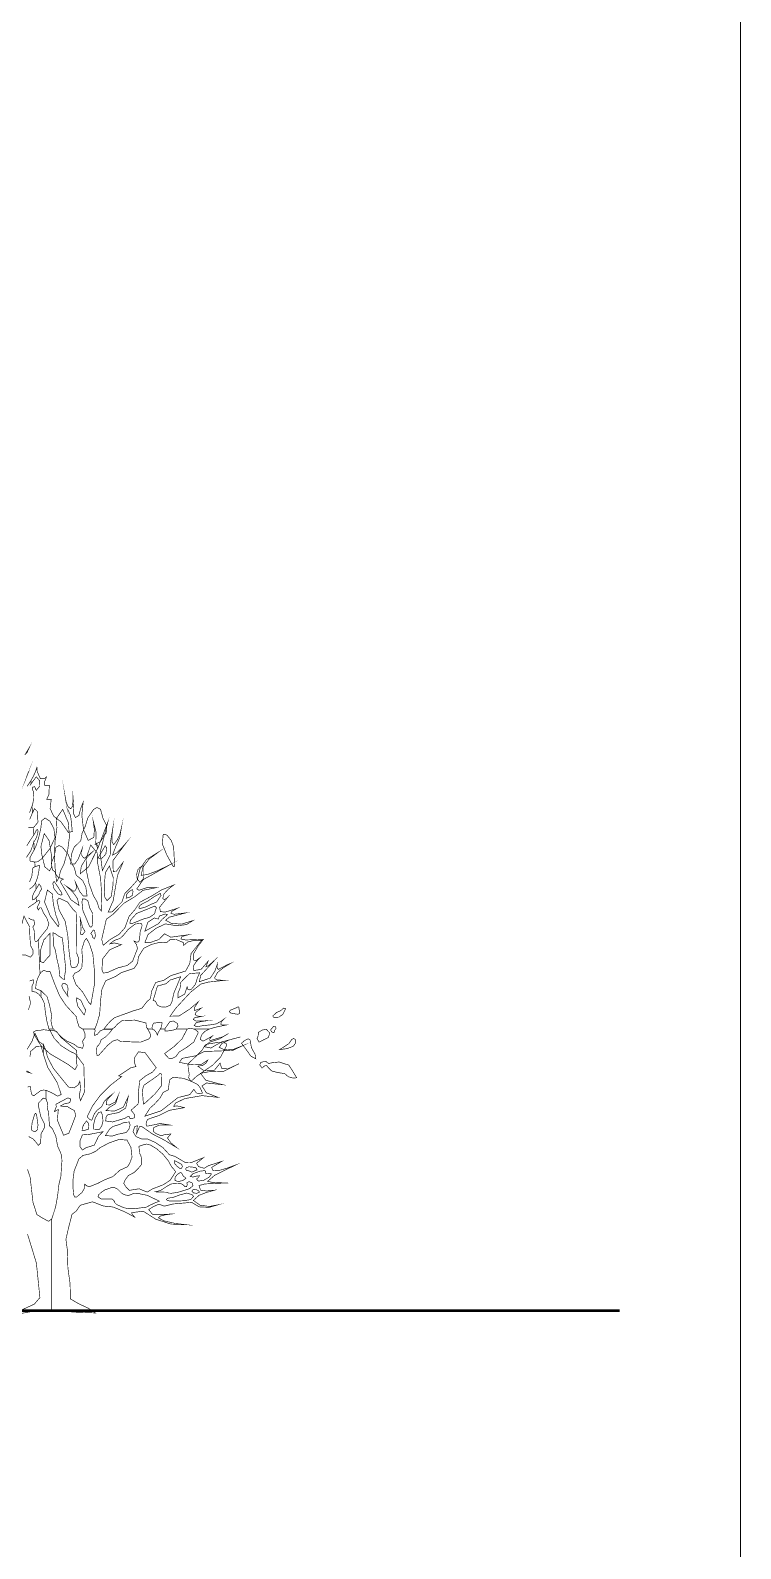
# Model space of a CAD drawing. Header units: millimetres. Extents: x 73 to 57768, y -40361 to 10065.
# Drawn here: x 26913 to 27953, y -4379 to -2157 of the extents above; entities that cross this region are included whole.
import ezdxf

# ---------------------------------------------------------------- set-up
doc = ezdxf.new("R2010")
doc.units = ezdxf.units.MM
for name, color, linetype, lineweight in [('akote05', 84, 'Continuous', 5), ('okvir', 120, 'Continuous', 13), ('zemljiste', 7, 'Continuous', 50)]:
    doc.layers.add(name, color=color, linetype=linetype, lineweight=lineweight)

msp = doc.modelspace()

# ---------------------------------------------------------------- linework, layer by layer
at = {"layer": 'akote05', "const_width": 0.9}
for points in [[(26907.56, -3215.492), (26911.718, -3206.49), (26905.039, -3217.653)], [(26910.695, -3241.383), (26908.403, -3247.702), (26911.931, -3238.998)], [(27175.127, -3618.618), (27183.332, -3616.06), (27192.15, -3614.214), (27200.428, -3612.541), (27197.568, -3612.643), (27194.708, -3612.623), (27192.142, -3611.988), (27192.273, -3609.27), (27194, -3606.676), (27196.34, -3604.254), (27191.778, -3607.524), (27185.545, -3610.891), (27177.226, -3612.32), (27165.559, -3613.605), (27156.593, -3615.233), (27153.249, -3613.203), (27156.257, -3609.165), (27164.127, -3607.409), (27172.143, -3606.243), (27164, -3606.791), (27155.905, -3606.946), (27151.813, -3604.475), (27153.377, -3602.212), (27159.089, -3600.956), (27164.851, -3599.723), (27160.783, -3599.871), (27156.912, -3599.282), (27154.465, -3597.072), (27155.954, -3593.811), (27159.752, -3590.868), (27163.525, -3587.902), (27153.863, -3591.462), (27153.704, -3586.846), (27159.216, -3578.621), (27146.387, -3589.42), (27131.053, -3599.384), (27117.782, -3599.723), (27126.29, -3587.86), (27137.081, -3576.193), (27147.946, -3564.477), (27157.274, -3557.121), (27162.904, -3552.696), (27173.567, -3549.825), (27197.998, -3547.13), (27191.888, -3546.934), (27185.803, -3546.59), (27182.861, -3543.816), (27187.305, -3535.725), (27195.948, -3528.74), (27206.727, -3522.27), (27200.384, -3524.983), (27194.507, -3528.138), (27188.607, -3531.219), (27186.904, -3529.386), (27186.552, -3526.645), (27187.059, -3523.485), (27183.455, -3533.647), (27176.854, -3543.783), (27160.652, -3549.23), (27162.715, -3539.932), (27172.954, -3528.768), (27183.193, -3517.63), (27174.092, -3525.745), (27170.343, -3527.23), (27173.47, -3519.287), (27168.301, -3525.266), (27163.133, -3531.244), (27152.587, -3532.878), (27151.887, -3526.436), (27155.975, -3520.24), (27161.536, -3514.093), (27158.516, -3516.352), (27155.496, -3518.538), (27152.255, -3517.409), (27152.173, -3508.406), (27158.525, -3497.61), (27166.619, -3487.134), (27153.593, -3487.637), (27140.567, -3488.141), (27133.804, -3486.803), (27134.503, -3483.652), (27139.033, -3481.925), (27144.079, -3480.615), (27131.508, -3482.35), (27118.937, -3484.11), (27109.606, -3479.068), (27101.667, -3487.351), (27088.081, -3492.147), (27080.878, -3491.885), (27085.576, -3480.12), (27097.173, -3471.129), (27110.932, -3464.595), (27128.074, -3467.41), (27141.926, -3465.609), (27151.482, -3459.732), (27134.426, -3465.04), (27119.26, -3463.669), (27111.263, -3459.18), (27116.784, -3454.806), (27128.909, -3451.659), (27140.985, -3448.463), (27132.392, -3449.552), (27123.872, -3450.542), (27119.108, -3449.347), (27119.865, -3446.556), (27124.355, -3444.109), (27128.942, -3441.613), (27119.653, -3444.571), (27110.462, -3447.456), (27103.529, -3446.584), (27102.515, -3440.2), (27108.522, -3432.785), (27114.578, -3425.37), (27112.04, -3427.686), (27109.454, -3429.021), (27107.065, -3427.58), (27108.698, -3421.049), (27115.192, -3413.854), (27123.307, -3407.691), (27105.674, -3414.743), (27089.857, -3424.323), (27073.475, -3432.994), (27066.478, -3443.56), (27057.86, -3453.512), (27051.599, -3470.34), (27043.304, -3479.809), (27029.95, -3487.536), (27019.887, -3495.973), (27017.698, -3487.293), (27021.083, -3472.574), (27024.418, -3457.854), (27034.481, -3450.382), (27042.309, -3442.419), (27050.163, -3434.43), (27065.565, -3425.259), (27078.292, -3415.5), (27098.115, -3411.558), (27083.023, -3411.796), (27072.326, -3415.446), (27069.167, -3413.327), (27078.382, -3399.924), (27097.738, -3389.125), (27117.119, -3378.301), (27098.978, -3387.042), (27084.619, -3392.395), (27075.464, -3393.549), (27078.092, -3381.375), (27087.201, -3369.666), (27101.32, -3359.186), (27083.134, -3370.571), (27073.762, -3384.264), (27069.719, -3400.731), (27060.835, -3410.892), (27051.533, -3420.292), (27047.289, -3432.441), (27040.136, -3439.726), (27033.008, -3446.961), (27027.181, -3447.469), (27034.418, -3430.888), (27037.594, -3412.36), (27040.978, -3393.211), (27048.836, -3374.766), (27043.839, -3381.371), (27038.843, -3387.975), (27034.583, -3388.025), (27033.998, -3372.257), (27043.897, -3358.896), (27053.918, -3345.485), (27046.68, -3353.732), (27038.95, -3361.364), (27033.478, -3363.938), (27038.503, -3350.945), (27044.069, -3338.517), (27046.517, -3324.051), (27044.355, -3333.532), (27040.648, -3341.491), (27035.246, -3348.69), (27032.816, -3344.692), (27032.742, -3334.973), (27033.92, -3324.934), (27030.532, -3344.622), (27030.089, -3363.77), (27018.672, -3386.478), (27015.353, -3360.226), (27020.923, -3338.148), (27026.517, -3316.096), (27021.627, -3328.859), (27016.712, -3341.672), (27011.822, -3354.435), (27008.998, -3345.474), (27009.416, -3330.324), (27005.192, -3313.996), (27006.936, -3326.714), (27006.101, -3337.96), (26997.9, -3342.503), (26991.144, -3327.177), (26988.562, -3305.566), (26990.498, -3286.705), (26986.766, -3296.199), (26984.212, -3306.012), (26979.228, -3309.023), (26976.122, -3302.529), (26976.551, -3290.732), (26975.582, -3278.197), (26975.537, -3285.686), (26974.779, -3292.806), (26972.378, -3296.096), (26968.547, -3293.424), (26965.821, -3287.02), (26964.422, -3279.634), (26966.75, -3294.554), (26972.075, -3306.111), (26973.593, -3318.527), (26974.513, -3329.551), (26968.805, -3330.705), (26958.013, -3315.211), (26947.32, -3307.027), (26942.078, -3295.553), (26943.761, -3282.507), (26937.151, -3282.433), (26940.314, -3275.288), (26940.998, -3261.955), (26934.168, -3261.984), (26934.091, -3256.439), (26936.91, -3249.47), (26933.927, -3251.982), (26930.943, -3252.187), (26927.96, -3252.342), (26925.632, -3247.182), (26923.254, -3241.998), (26922.767, -3235.658), (26920.705, -3241.743), (26917.758, -3248.246), (26914.149, -3254.773), (26914.259, -3259.635), (26916.752, -3256.234), (26919.391, -3252.686), (26921.883, -3249.359), (26926.745, -3254.982), (26927.113, -3262.74), (26921.883, -3269.247), (26920.475, -3266.522), (26919.608, -3263.723), (26916.359, -3264.607), (26916.506, -3268.576), (26918.2, -3272.055), (26917.684, -3275.656), (26917.856, -3281.242), (26917.144, -3286.902), (26915.695, -3292.561), (26916.248, -3302.063), (26917.361, -3300.168), (26918.302, -3298.028), (26919.121, -3295.986), (26923.463, -3300.275), (26923.876, -3307.976), (26924.314, -3315.653), (26920.958, -3320.093), (26918.757, -3322.593), (26917.243, -3323.498), (26917.905, -3335.1), (26919.522, -3332.481), (26920.893, -3329.911), (26921.772, -3327.366), (26923.741, -3326.592), (26924.113, -3327.807), (26924.535, -3329.023), (26923.025, -3335.378), (26921, -3340.604), (26918.237, -3344.823), (26918.79, -3356.313), (26921.9, -3349.427), (26925.108, -3339.446), (26928.513, -3324.824), (26929.748, -3313.616), (26934.864, -3309.626), (26941.993, -3314.549), (26947.615, -3325.25), (26949.334, -3338.431), (26941.993, -3354.215), (26930.215, -3369.02), (26923.864, -3373.734), (26919.673, -3374.102), (26919.894, -3381.063), (26921.4, -3380.564), (26922.808, -3380.09), (26924.093, -3379.516), (26926.409, -3378.907), (26926.343, -3380.605), (26926.303, -3382.279), (26925.275, -3389.706), (26923.61, -3397.134), (26921.109, -3403.824), (26921.662, -3413.658), (26923.217, -3411.019), (26924.674, -3408.453), (26925.861, -3406.035), (26928.64, -3410.077), (26929.454, -3414.145), (26926.635, -3418.409), (26925.976, -3420.983), (26924.236, -3423.459), (26922.104, -3425.591), (26922.436, -3432), (26924.527, -3430.657), (26926.201, -3430.543), (26927.186, -3432.221), (26925.189, -3436.399), (26923.143, -3440.602), (26924.976, -3444.264), (26926.114, -3442.627), (26927.227, -3441.039), (26929.175, -3441.17), (26932.511, -3448.86), (26937, -3455.395), (26940.335, -3464.484), (26937.728, -3471.923), (26931.266, -3479.658), (26924.976, -3487.686), (26927.297, -3537.407), (26929.02, -3535.558), (26930.841, -3533.88), (26932.712, -3532.546), (26935.404, -3533.508), (26938.048, -3534.641), (26941.772, -3533.982), (26949.711, -3554.784), (26956.066, -3569.795), (26964.969, -3583.501), (26980.553, -3600.387), (26981.998, -3607.667), (26984.523, -3615.168), (26989.724, -3618.618), (27007.513, -3618.618), (27010.856, -3610.036), (27014.666, -3596.814), (27016.241, -3574.532), (27017.969, -3560.229), (27023.722, -3547.621), (27037.677, -3541.716), (27046.43, -3535.967), (27055.846, -3532.845), (27065.189, -3529.673), (27070.3, -3522.033), (27071.458, -3512.748), (27079.221, -3500.393), (27090.884, -3494.619), (27103.21, -3491.472), (27112.368, -3492.327), (27118.318, -3487.326), (27126.601, -3487.458), (27135.793, -3491.223), (27137.904, -3492.557), (27137.806, -3494.308), (27137.782, -3496.084), (27143.568, -3491.091), (27152.914, -3488.775), (27164.078, -3488.571), (27148.572, -3508.017), (27146.62, -3522.749), (27140.543, -3533.65), (27119.059, -3540.284), (27108.624, -3547.163), (27096.789, -3550.335), (27090.884, -3562.84), (27089.03, -3573.996), (27083.862, -3578.399), (27076.488, -3588.13), (27063.614, -3592.018), (27036.572, -3601.823), (27030.659, -3606.717), (27025.433, -3612.618), (27020.772, -3618.618), (27031.821, -3618.618), (27036.605, -3616.166), (27041.143, -3610.941), (27047.621, -3606.132), (27066.175, -3605.404), (27074.368, -3607.524), (27082.535, -3609.668), (27082.908, -3613.118), (27083.747, -3616.862), (27085.961, -3618.618), (27091.817, -3618.618), (27091.428, -3616.105), (27092.022, -3613.101), (27093.917, -3609.778), (27096.417, -3609.602), (27098.597, -3609.254), (27101.098, -3609.004), (27104.29, -3608.424), (27106.156, -3609.365), (27105.738, -3611.878), (27105.436, -3614.288), (27104.642, -3616.502), (27103.529, -3618.618), (27109.827, -3618.618), (27113.564, -3613.24), (27117.324, -3607.863), (27122.534, -3606.685), (27128.426, -3610.171), (27129.458, -3614.1), (27126.512, -3618.618), (27143.085, -3618.618), (27145.593, -3617.439), (27149.968, -3618.028), (27154.465, -3618.618), (27175.127, -3618.618)], [(26912.549, -3261.984), (26914.259, -3259.746), (26914.149, -3254.773), (26908.449, -3263.453)], [(26912.307, -3311.623), (26916.248, -3302.063), (26915.695, -3292.008), (26912.07, -3301.715)], [(26951.51, -3402.753), (26949.483, -3383.793), (26948.554, -3364.606), (26949.241, -3344.797), (26952.062, -3323.974), (26951.321, -3310.404), (26955.933, -3303.733), (26960.57, -3297.014), (26968.675, -3316.158), (26970.472, -3336.969), (26967.733, -3357.968), (26962.227, -3377.671), (26957.263, -3387.538), (26954.852, -3397.674), (26951.51, -3402.753)], [(26972.503, -3374.136), (26972.224, -3377.242), (26975.212, -3377.18), (26978.248, -3377.118), (26983.22, -3369.839), (26986.204, -3362.043), (26989.187, -3354.248), (26988.127, -3359.121), (26988.074, -3363.259), (26989.74, -3366.512), (26992.35, -3368.607), (26998.104, -3364.049), (27003.882, -3359.441), (26994.511, -3369.311), (26987.767, -3380.286), (26986.203, -3391.262), (26998.267, -3381.453), (27005.592, -3366.635), (27012.942, -3351.817), (27011.898, -3350.348), (27010.855, -3348.829), (27007.97, -3347.95), (27011.939, -3346.1), (27015.934, -3344.201), (27019.682, -3338.447), (27020.14, -3335.71), (27022.096, -3333.93), (27024.101, -3332.149), (27025.059, -3321.157), (27022.26, -3315.519), (27019.461, -3309.83), (27017.689, -3303.312), (27015.966, -3296.793), (27010.732, -3294.251), (27005.695, -3297.222), (27001.516, -3303.361), (26997.362, -3309.499), (26993.761, -3321.448), (26988.957, -3332.096), (26986.977, -3343.087), (26977.381, -3352.34), (26973.26, -3363.042), (26972.503, -3374.136)], [(26907.97, -3350.278), (26912.999, -3342.314), (26917.905, -3334.989), (26917.243, -3323.498), (26909.987, -3323.515)], [(26941.234, -3386.952), (26934.252, -3381.121), (26932.01, -3371.607), (26929.743, -3362.093), (26928.728, -3350.978), (26931.126, -3341.754), (26933.499, -3332.481), (26940.599, -3342.531), (26942.421, -3353.883), (26944.217, -3365.186), (26944.254, -3373.407), (26944.291, -3381.604), (26941.234, -3386.952)], [(26911.996, -3403.366), (26915.307, -3395.112), (26916.58, -3383.715), (26917.419, -3382.365), (26918.577, -3381.53), (26920.005, -3381.063), (26919.673, -3374.102), (26912.888, -3372.85), (26912.537, -3367.694), (26918.79, -3356.204), (26918.237, -3344.602), (26916.74, -3349.23), (26915.315, -3353.417), (26913.596, -3358.193), (26907.454, -3367.424)], [(26995.801, -3420.84), (26996.325, -3423.68), (26993.583, -3423.819), (26990.719, -3423.934), (26985.673, -3417.583), (26982.395, -3410.618), (26979.117, -3403.604), (26980.406, -3408.076), (26980.738, -3411.91), (26979.449, -3414.984), (26977.157, -3417.063), (26971.575, -3413.273), (26965.969, -3409.46), (26975.222, -3417.865), (26982.166, -3427.498), (26984.42, -3437.524), (26972.606, -3429.323), (26964.892, -3416.187), (26957.129, -3403.051), (26957.997, -3401.631), (26958.84, -3400.162), (26961.328, -3399.184), (26957.571, -3397.711), (26953.814, -3396.237), (26950.058, -3391.228), (26949.374, -3388.662), (26947.463, -3387.128), (26945.528, -3385.594), (26943.887, -3375.642), (26946.101, -3370.281), (26948.29, -3364.821), (26949.481, -3358.695), (26950.598, -3352.569), (26955.252, -3349.905), (26960.093, -3352.283), (26964.369, -3357.656), (26968.621, -3363.054), (26972.737, -3373.776), (26977.836, -3383.27), (26980.332, -3393.328), (26989.843, -3401.173), (26994.394, -3410.712), (26995.801, -3420.84)], [(27017.126, -3445.81), (27017.67, -3422.326), (27016.103, -3398.399), (27011.27, -3373.219), (27011.057, -3360.713), (27006.326, -3354.935), (27001.546, -3349.132), (26995.442, -3367.261), (26995.221, -3386.519), (26999.185, -3405.674), (27005.635, -3423.492), (27010.75, -3432.176), (27013.631, -3441.326), (27017.126, -3445.81)], [(27012.279, -3368.169), (27016.805, -3369.27), (27020.422, -3366.222), (27023.77, -3362.093), (27024.445, -3357.78), (27025.12, -3353.442), (27022.775, -3350.381), (27019.268, -3356.318), (27015.712, -3362.305), (27012.279, -3368.169)], [(27124.315, -3376.346), (27124.435, -3380.037), (27122.835, -3380.978), (27120.89, -3377.892), (27113.185, -3364.093), (27106.461, -3347.643), (27107.742, -3333.476), (27113.071, -3334.555), (27119.651, -3342.633), (27122.99, -3352.038), (27123.457, -3360.402), (27123.85, -3367.981), (27124.315, -3376.346)], [(27025.413, -3430.563), (27031.538, -3424.703), (27032.95, -3415.798), (27034.362, -3406.918), (27034.529, -3396.561), (27031.727, -3388.217), (27028.948, -3379.848), (27023.043, -3389.588), (27022.147, -3400.162), (27021.325, -3410.786), (27021.795, -3418.27), (27022.29, -3425.804), (27025.413, -3430.563)], [(27079.346, -3395.792), (27078.062, -3399.286), (27075.918, -3401.652), (27073.822, -3403.968), (27069.664, -3398.726), (27068.919, -3392.158), (27070.286, -3385.737), (27073.715, -3381.903), (27077.39, -3379.812), (27079.346, -3380.323), (27079.346, -3395.792)], [(26909.995, -3440.949), (26916.58, -3436.199), (26918.393, -3435.208), (26920.402, -3433.653), (26922.436, -3432), (26922.104, -3425.591), (26920.856, -3426.704), (26919.78, -3427.94), (26918.9, -3429.127), (26916.706, -3429.471), (26916.674, -3427.973), (26916.69, -3426.474), (26916.751, -3422.907), (26918.728, -3418.553), (26921.662, -3413.658), (26921.109, -3404.046), (26919.039, -3407.454), (26916.551, -3410.397), (26913.596, -3412.553), (26911.87, -3413.895)], [(26938.126, -3415.204), (26933.927, -3432.532), (26942.471, -3453.271), (26954.036, -3468.682), (26954.351, -3467.467), (26954.936, -3466.252), (26955.252, -3465.036), (26950.541, -3451.634), (26946.887, -3435.752), (26945.418, -3420.73), (26938.126, -3415.204)], [(26958.566, -3418.409), (26959.155, -3420.16), (26959.745, -3421.519), (26957.903, -3422.608), (26953.725, -3420.713), (26950.774, -3416.953), (26947.848, -3413.217), (26946.968, -3409.329), (26946.039, -3405.392), (26947.958, -3402.388), (26951.495, -3407.573), (26955.03, -3412.856), (26958.566, -3418.409)], [(27053.477, -3427.027), (27058.535, -3425.608), (27062.562, -3422.886), (27063.421, -3417.857), (27063.167, -3415.291), (27062.496, -3414.64), (27060.548, -3415.536), (27056.702, -3418.295), (27053.788, -3422.133), (27053.477, -3427.027)], [(27073.918, -3442.164), (27082.663, -3439.632), (27089.518, -3436.116), (27097.895, -3432.773), (27101.176, -3427.997), (27104.482, -3423.222), (27103.64, -3419.846), (27093.81, -3425.276), (27084.889, -3431.467), (27074.912, -3436.529), (27072.493, -3439.316), (27072.137, -3441.514), (27073.918, -3442.164)], [(26984.09, -3520.392), (26982.579, -3523.817), (26981.069, -3527.316), (26976.465, -3528.679), (26975.045, -3528.331), (26973.65, -3528.032), (26972.598, -3525.916), (26969.812, -3504.258), (26968.04, -3481.761), (26964.239, -3460.984), (26955.362, -3444.485), (26953.803, -3437.524), (26952.244, -3430.563), (26955.031, -3426.918), (26967.487, -3432.45), (26971.67, -3438.105), (26975.803, -3443.712), (26977.268, -3444.964), (26978.757, -3446.29), (26980.223, -3447.69), (26980.955, -3468.683), (26980.852, -3485.33), (26980.774, -3506.691), (26982.419, -3511.078), (26984.065, -3515.489), (26984.09, -3520.392)], [(26999.226, -3466.473), (27000.687, -3469.132), (27002.811, -3469.042), (27004.199, -3466.693), (27004.473, -3458.206), (27004.698, -3449.768), (27000.331, -3441.723), (26998.85, -3436.194), (26997.393, -3430.788), (26993.48, -3428.354), (26991.394, -3428.358), (26989.307, -3428.386), (26988.84, -3433.104), (26990.183, -3445.365), (26994.717, -3455.907), (26999.226, -3466.473)], [(27067.509, -3462.053), (27077.92, -3457.715), (27087.668, -3455.047), (27095.353, -3449.679), (27096.163, -3445.291), (27097.931, -3441.101), (27095.353, -3438.629), (27081.996, -3443.994), (27068.712, -3449.358), (27059.554, -3459.511), (27059.038, -3463.976), (27062.869, -3463.776), (27067.509, -3462.053)], [(26913.485, -3513.32), (26906.435, -3510.337), (26899.58, -3509.785), (26895.476, -3503.044), (26895.934, -3486.541), (26899.437, -3469.791), (26903.874, -3453.213), (26911.865, -3468.617), (26912.492, -3482.743), (26913.485, -3496.526), (26917.144, -3503.065), (26917.267, -3508.549), (26913.485, -3513.32)], [(26928.734, -3562.488), (26920.889, -3559.285), (26921.568, -3552.43), (26923.671, -3544.593), (26927.297, -3537.296), (26924.976, -3487.797), (26923.336, -3489.745), (26921.425, -3490.49), (26919.784, -3489.343), (26919.502, -3482.555), (26919.219, -3475.766), (26916.801, -3469.124), (26917.914, -3467.496), (26919.002, -3465.891), (26919.011, -3462.274), (26918.352, -3458.963), (26914.476, -3458.55), (26910.503, -3455.755)], [(26993.259, -3475.533), (26991.349, -3478.083), (26989.389, -3480.607), (26986.741, -3480.062), (26987.408, -3472.222), (26986.847, -3464.406), (26986.188, -3456.639), (26988.046, -3463.354), (26989.855, -3470.07), (26993.259, -3475.533)], [(27018.121, -3532.104), (27020.068, -3536.495), (27022.875, -3536.22), (27025.634, -3535.971), (27041.597, -3528.92), (27055.082, -3525.454), (27062.869, -3519.287), (27066.425, -3510.084), (27070.03, -3500.831), (27068.725, -3494.869), (27067.481, -3493.183), (27066.212, -3491.472), (27064.968, -3489.786), (27069.076, -3491.427), (27071.908, -3490.834), (27073.145, -3486.361), (27074.09, -3475.656), (27076.95, -3466.939), (27075.464, -3463.821), (27066.617, -3464.791), (27056.616, -3472.611), (27049.389, -3481.389), (27044.585, -3485.853), (27035.999, -3488.894), (27029.721, -3493.874), (27036.261, -3492.515), (27041.377, -3493.759), (27046.517, -3494.979), (27029.333, -3502.566), (27018.803, -3516.119), (27018.121, -3532.104)], [(27080.878, -3475.422), (27100.889, -3464.254), (27105.727, -3458.415), (27114.026, -3451.004), (27110.49, -3450.103), (27106.291, -3451.683), (27102.092, -3453.213), (27100.562, -3457.49), (27097.583, -3456.782), (27094.579, -3455.976), (27089.947, -3459.127), (27085.29, -3462.253), (27080.878, -3475.422)], [(26941.772, -3510.668), (26936.939, -3515.824), (26932.351, -3521.275), (26927.96, -3519.949), (26927.784, -3504.08), (26932.887, -3488.014), (26941.772, -3478.626), (26941.772, -3510.668)], [(26956.024, -3541.053), (26960.955, -3545.391), (26963.358, -3545.702), (26963.206, -3542.159), (26965.031, -3530.52), (26962.634, -3507.833), (26960.113, -3485.146), (26954.81, -3482.772), (26949.8, -3478.974), (26946.191, -3477.411), (26946.813, -3486.765), (26946.748, -3495.678), (26949.726, -3502.602), (26952.022, -3515.714), (26955.128, -3528.678), (26956.024, -3541.053)], [(26975.471, -3541.274), (26979.87, -3553.207), (26989.892, -3564.477), (26998.785, -3579.725), (27001.69, -3582.655), (27002.361, -3579.299), (27002.984, -3575.968), (27006.732, -3555.004), (27006.969, -3532.517), (27004.751, -3509.122), (27000.089, -3494.647), (26995.453, -3485.698), (26992.265, -3489.566), (26988.492, -3502.353), (26989.556, -3515.264), (26988.509, -3529.23), (26984, -3533.999), (26978.36, -3536.728), (26975.471, -3541.274)], [(27006.96, -3486.471), (27008.426, -3482.37), (27007.926, -3478.418), (27007.402, -3474.538), (27005.426, -3473.462), (27003.597, -3476.02), (27001.767, -3478.626), (27003.899, -3481.495), (27004.607, -3484.56), (27006.96, -3486.471)], [(26912.136, -3548.071), (26917.354, -3546.357), (26918.028, -3550.351), (26915.683, -3555.327), (26915.695, -3563.373), (26921.347, -3564.547), (26925.697, -3567.612), (26929.065, -3571.88), (26928.734, -3562.488)], [(26968.179, -3570.665), (26967.863, -3564.674), (26968.457, -3559.272), (26966.963, -3554.091), (26963.235, -3551.362), (26960.415, -3552.144), (26959.118, -3555.307), (26961.173, -3560.418), (26964.725, -3565.554), (26968.179, -3570.665)], [(27133.362, -3541.937), (27128.344, -3553.948), (27123.352, -3565.983), (27120.545, -3578.51), (27117.958, -3583.719), (27110.977, -3586.522), (27103.751, -3585.913), (27099.056, -3583.408), (27096.548, -3577.81), (27093.032, -3576.632), (27095.176, -3569.593), (27097.223, -3562.603), (27099.22, -3555.638), (27111.828, -3552.184), (27118.102, -3546.717), (27133.362, -3541.937)], [(27129.494, -3572.763), (27139.168, -3567.358), (27140.96, -3562.075), (27142.753, -3556.743), (27143.702, -3560.209), (27145.708, -3561.195), (27149.162, -3560.168), (27155.03, -3552.97), (27157.509, -3544.421), (27161.094, -3536.192), (27146.244, -3537.501), (27139.52, -3543.942), (27133.362, -3550.335), (27132.555, -3558.212), (27129.563, -3565.476), (27129.494, -3572.763)], [(26910.171, -3590.774), (26913.543, -3580.679), (26911.292, -3570.117)], [(26946.854, -3618.508), (26940.445, -3618.508), (26937.454, -3607.434), (26935.15, -3593.856), (26933.927, -3582.046), (26932.617, -3578.297), (26930.964, -3574.745), (26929.065, -3571.659), (26928.734, -3562.378), (26937.54, -3570.837), (26941.067, -3582.537), (26944.423, -3598.508), (26943.384, -3605.903), (26944.358, -3612.586), (26946.854, -3618.508)], [(26992.044, -3597.957), (26994.365, -3591.163), (26990.645, -3583.977), (26987.073, -3576.3), (26980.975, -3572.813), (26981.016, -3574.704), (26980.885, -3576.962), (26982.6, -3584.958), (26987.31, -3591.433), (26992.044, -3597.957)], [(27214.918, -3587.382), (27217.12, -3586.023), (27218.536, -3586.383), (27218.675, -3589.15), (27219.813, -3592.727), (27219.452, -3596.033), (27216.244, -3596.884), (27211.497, -3595.988), (27206.701, -3595.092), (27204.753, -3593.238), (27205.94, -3590.934), (27210.416, -3589.17), (27214.918, -3587.382)], [(27269.279, -3601.635), (27268.391, -3599.201), (27271.088, -3596.741), (27273.809, -3594.232), (27279.677, -3591.769), (27284.073, -3587.857), (27287.068, -3588.708), (27283.021, -3596.995), (27277.009, -3601.083), (27269.279, -3601.635)], [(26925.986, -3620.639), (26921.215, -3621.016), (26918.014, -3622.546), (26918.473, -3626.163), (26928.499, -3642.578), (26942.257, -3654.867), (26968.415, -3670.249), (26972.887, -3673.626), (26978.563, -3678.106), (26981.784, -3671.906), (26980.417, -3666.71), (26980.867, -3661.488), (26981.342, -3656.218), (26981.178, -3653.107), (26981.063, -3649.973), (26977.585, -3647.157), (26967.808, -3639.03), (26958.081, -3630.903), (26952.946, -3623.954), (26951.665, -3622.235), (26949.034, -3621.253), (26944.88, -3620.639), (26937.33, -3620.075), (26932.432, -3619.436), (26925.986, -3620.639)], [(26944.423, -4029.862), (26957.92, -4031.266), (26979.911, -4032.841), (27008.507, -4033.95), (26998.187, -4027.124), (26984.06, -4020.519), (26971.825, -4013.399), (26971.358, -3991.194), (26968.166, -3968.131), (26967.184, -3940.254), (26965.286, -3926.148), (26969.157, -3909.17), (26974.256, -3889.54), (26980.009, -3885.218), (26983.234, -3880.75), (26986.409, -3876.281), (26995.318, -3873.797), (27004.202, -3871.288), (27020.108, -3877.496), (27034.28, -3878.884), (27051.423, -3885.943), (27065.962, -3893.739), (27064.149, -3891.656), (27062.361, -3889.597), (27061.433, -3887.219), (27067.072, -3886.474), (27072.735, -3885.754), (27078.448, -3885.009), (27096.973, -3896.869), (27119.182, -3903.94), (27141.758, -3904.898), (27125.087, -3902.954), (27109.004, -3899.217), (27100.656, -3894.843), (27103.365, -3892.208), (27110.543, -3890.481), (27118.776, -3889.319), (27105.403, -3889.56), (27092.079, -3889.777), (27086.513, -3882.579), (27093.45, -3878.347), (27101.344, -3874.803), (27109.385, -3877.717), (27122.063, -3874.513), (27135.747, -3873.297), (27149.382, -3872.082), (27160.448, -3878.671), (27174.779, -3879.489), (27188.275, -3875.618), (27175.634, -3878.131), (27161.618, -3876.273), (27151.924, -3869.21), (27160.395, -3861.782), (27171.075, -3857.596), (27183.082, -3854.293), (27171.284, -3855.443), (27162.359, -3854.285), (27160.211, -3847.553), (27168.608, -3845.18), (27183.635, -3844.476), (27198.662, -3843.797), (27188.766, -3843.289), (27178.945, -3842.757), (27172.806, -3841.366), (27183.368, -3832.334), (27198.375, -3825.021), (27213.357, -3817.611), (27200.671, -3822.268), (27188.328, -3825.844), (27180.43, -3825.345), (27178.826, -3820.856), (27186.086, -3816.538), (27193.468, -3812.197), (27183.798, -3815.319), (27174.079, -3818.392), (27167.724, -3822.251), (27159.458, -3819.837), (27156.618, -3814.869), (27166.619, -3806.782), (27157.694, -3810.351), (27148.842, -3813.895), (27139.769, -3813.633), (27132.416, -3809.291), (27125.136, -3804.9), (27116.898, -3802.474), (27107.298, -3791.989), (27096.004, -3784.304), (27084.415, -3779.27), (27076.029, -3779.324), (27068.012, -3775.939), (27063.532, -3768.773), (27064.845, -3764.988), (27066.158, -3761.178), (27069.829, -3760.045), (27069.502, -3763.806), (27069.2, -3767.591), (27068.946, -3771.425), (27071.016, -3766.384), (27073.062, -3761.293), (27076.459, -3761.26), (27092.366, -3772.22), (27109.942, -3781.312), (27127.395, -3791.976), (27118.588, -3784.557), (27114.029, -3777.924), (27118.997, -3771.978), (27113.931, -3772.694), (27108.89, -3773.361), (27104.855, -3774.74), (27100.803, -3773.038), (27096.826, -3771.213), (27093.585, -3768.552), (27093.851, -3762.766), (27101.827, -3759.165), (27116.678, -3758.83), (27103.41, -3756.739), (27093.704, -3758.748), (27083.972, -3760.708), (27082.638, -3757.585), (27083.244, -3754.217), (27085.077, -3750.653), (27102.363, -3744.666), (27116.849, -3737.451), (27138.775, -3733.527), (27128.324, -3731.072), (27123.152, -3731.563), (27125.738, -3726.897), (27139.172, -3720.326), (27164.417, -3715.939), (27188.165, -3718.501), (27179.481, -3715.108), (27170.92, -3711.765), (27164.519, -3701.817), (27171.026, -3697.45), (27182.984, -3698.707), (27195.015, -3699.939), (27182.489, -3696.722), (27170.085, -3693.432), (27162.421, -3683.364), (27173.744, -3681.147), (27196.509, -3680.205), (27218.881, -3669.222), (27203.756, -3676.265), (27193.419, -3676.064), (27191.037, -3668.448), (27182.73, -3678.728), (27167.303, -3679.309), (27158.333, -3672.868), (27165.24, -3671.899), (27170.134, -3668.645), (27173.138, -3663.919), (27163.664, -3670.131), (27147.881, -3670.523), (27131.483, -3667.233), (27135.587, -3661.377), (27145.462, -3659.499), (27155.459, -3657.621), (27167.9, -3651.318), (27188.441, -3650.619), (27209.561, -3649.774), (27223.742, -3643.035), (27211.093, -3648.057), (27196.799, -3648.659), (27189.822, -3645.357), (27193.472, -3639.856), (27203.85, -3634.577), (27220.759, -3630.108), (27193.124, -3637.413), (27177.496, -3646.265), (27168.056, -3644.362), (27175.2, -3637.905), (27190.153, -3632.994), (27203.191, -3625.136), (27195.047, -3629.867), (27185.627, -3632.707), (27176.231, -3635.523), (27175.88, -3633.538), (27177.099, -3631.209), (27179.326, -3629.004), (27173.425, -3632.384), (27166.075, -3636.304), (27161.868, -3633.424), (27164.119, -3626.933), (27168.604, -3622.088), (27174.906, -3618.618), (27153.14, -3618.618), (27156.72, -3620.815), (27159.024, -3623.307), (27158.333, -3625.579), (27155.3, -3631.5), (27152.636, -3637.446), (27142.753, -3644.915), (27137.073, -3648.516), (27131.049, -3652.141), (27126.621, -3658.616), (27120.933, -3661.435), (27116.031, -3661.43), (27109.606, -3654.527), (27123.651, -3644.161), (27135.411, -3632.814), (27142.753, -3618.618), (27126.401, -3618.618), (27122.93, -3619.952), (27118.674, -3620.451), (27113.583, -3621.49), (27112.012, -3621.556), (27110.514, -3621.572), (27110.269, -3618.618), (27103.529, -3618.618), (27101.897, -3621.122), (27100.337, -3623.921), (27099.22, -3627.236), (27097.571, -3623.528), (27094.939, -3620.115), (27091.817, -3618.618), (27084.966, -3618.618), (27088.24, -3624.187), (27089.648, -3629.143), (27086.513, -3633.092), (27074.568, -3637.74), (27059.824, -3637.208), (27045.079, -3636.627), (27042.952, -3635.305), (27040.726, -3634.009), (27034.031, -3636.075), (27026.522, -3642.136), (27020.436, -3648.982), (27014.252, -3655.853), (27012.35, -3657.621), (27010.889, -3656.958), (27009.944, -3651.875), (27010.668, -3644.64), (27014.781, -3639.959), (27016.905, -3634.196), (27023.825, -3629.646), (27028.952, -3624.384), (27033.367, -3618.729), (27021.103, -3618.729), (27015.243, -3621.425), (27011.347, -3626.16), (27007.402, -3627.899), (27007.472, -3623.901), (27008.18, -3620.296), (27007.292, -3618.729), (26990.498, -3618.618), (26993.17, -3625.038), (26993.313, -3630.943), (26989.724, -3636.185), (26990.927, -3642.79), (26989.7, -3646.596), (26982.432, -3644.804), (26977.591, -3640.94), (26971.988, -3638.428), (26966.411, -3635.964), (26958.717, -3630.354), (26952.522, -3623.786), (26946.964, -3618.397), (26940.887, -3618.397), (26947.86, -3631.799), (26958.222, -3642.893), (26970.719, -3650.771), (26979.297, -3654.973), (26985.419, -3663.178), (26991.491, -3671.432), (26992.048, -3690.882), (26992.629, -3710.357), (26986.63, -3723.251), (26984.777, -3716.773), (26986.679, -3705.606), (26985.635, -3694.855), (26983.062, -3700.454), (26977.271, -3704.579), (26969.173, -3703.474), (26946.89, -3676.04), (26938.25, -3659.513), (26935.845, -3649.387), (26932.27, -3641.158), (26932.27, -3655.632), (26938.809, -3674.894), (26952.469, -3696.808), (26958.345, -3714.302), (26953.103, -3716.774), (26944.399, -3711.683), (26936.137, -3708.114), (26936.137, -3719.385), (26936.75, -3723.096), (26938.395, -3726.538), (26938.788, -3730.766), (26938.031, -3734.669), (26939.508, -3739.015), (26940.224, -3745.35), (26940.425, -3749.946), (26940.871, -3755.449), (26940.998, -3760.045), (26945.597, -3764.645), (26950.541, -3775.407), (26953.152, -3790.098), (26956.282, -3796.699), (26958.897, -3803.349), (26959.449, -3811.202), (26958.623, -3822.791), (26957.846, -3834.38), (26955.031, -3845.675), (26953.119, -3862.523), (26950.054, -3879.469), (26944.533, -3896.169), (26944.423, -4029.862)], [(27263.754, -3624.285), (27258.917, -3619.052), (27252.607, -3619.98), (27247.181, -3623.512), (27246.751, -3628.726), (27245.143, -3632.441), (27248.175, -3637.654), (27254.866, -3634.188), (27261.778, -3630.845), (27263.754, -3624.285)], [(27272.152, -3614.893), (27272.93, -3617.415), (27271.154, -3620.181), (27269.942, -3623.954), (27267.793, -3623.307), (27266.014, -3621.802), (27264.971, -3619.756), (27267.569, -3616.776), (27269.258, -3614.559), (27272.152, -3614.893)], [(26908.453, -3648.147), (26915.72, -3636.12), (26919.894, -3624.805), (26923.156, -3631.316), (26925.435, -3636.599), (26932.379, -3641.49), (26932.27, -3654.638), (26930.624, -3649.416), (26929.127, -3643.948), (26921.662, -3644.251), (26913.633, -3651.2), (26912.602, -3658.811)], [(27192.82, -3638.649), (27197.293, -3638.673), (27200.39, -3639.876), (27200.223, -3643.289), (27192.075, -3659.082), (27180.269, -3671.289), (27157.242, -3687.154), (27153.33, -3690.612), (27148.411, -3695.151), (27145.089, -3689.696), (27145.919, -3684.785), (27145.105, -3679.948), (27144.315, -3675.111), (27144.25, -3672.242), (27144.159, -3669.398), (27147.187, -3666.603), (27155.679, -3658.431), (27164.072, -3650.283), (27168.292, -3643.512), (27169.367, -3641.883), (27171.745, -3640.794), (27175.473, -3639.975), (27182.401, -3638.968), (27186.849, -3638.035), (27192.82, -3638.649)], [(27243.425, -3662.074), (27242.303, -3655.391), (27236.959, -3645.81), (27235.027, -3634.782), (27232.056, -3632.662), (27226.654, -3635.576), (27222.431, -3639.201), (27228.66, -3647.661), (27236.165, -3658.182), (27243.425, -3662.074)], [(27278.34, -3648.594), (27285.182, -3644.166), (27292.048, -3639.689), (27296.018, -3633.787), (27298.752, -3632.188), (27301.903, -3634.32), (27301.542, -3638.981), (27298.178, -3643.781), (27289.217, -3647.108), (27278.34, -3648.594)], [(27059.333, -3749.88), (27065.623, -3748.481), (27065.676, -3743.545), (27060.769, -3737.284), (27071.106, -3727.974), (27071.278, -3712.011), (27073.365, -3694.083), (27082.438, -3686.827), (27092.026, -3681.56), (27097.563, -3675.189), (27089.431, -3664.205), (27081.275, -3653.246), (27071.597, -3651.765), (27066.13, -3659.883), (27065.279, -3667.069), (27067.84, -3673.421), (27060.343, -3675.103), (27051.398, -3681.057), (27042.428, -3687.012), (27043.946, -3687.416), (27045.44, -3687.747), (27046.958, -3688.005), (27030.15, -3700.962), (27015.993, -3715.089), (27004.695, -3730.314), (26996.464, -3746.565), (26998.305, -3749.221), (27000.957, -3751.238), (27003.093, -3751.979), (27006.969, -3742.358), (27011.114, -3737.182), (27017.568, -3732.202), (27021.099, -3724.889), (27026.742, -3719.073), (27033.367, -3713.749), (27028.318, -3719.041), (27024.348, -3724.332), (27024.307, -3729.329), (27029.402, -3729.517), (27037.591, -3725.237), (27041.876, -3715.849), (27038.148, -3727.545), (27028.036, -3733.765), (27024.086, -3737.947), (27036.707, -3738.487), (27049.327, -3732.84), (27056.57, -3717.396), (27052.859, -3734.088), (27042.493, -3740.738), (27026.628, -3743.802), (27024.226, -3746.647), (27023.837, -3749.835), (27023.424, -3752.974), (27033.584, -3754.451), (27042.764, -3751.755), (27051.82, -3749.107), (27055.413, -3746.753), (27057.581, -3745.972), (27059.333, -3749.88)], [(27303.199, -3689.806), (27297.798, -3680.824), (27291.807, -3671.351), (27277.345, -3666.714), (27266.971, -3667.851), (27262.122, -3668.964), (27257.788, -3665.609), (27250.745, -3667.258), (27249.104, -3670.994), (27252.595, -3675.663), (27255.861, -3672.459), (27259.421, -3672.128), (27261.876, -3675.331), (27266.783, -3679.915), (27276.085, -3682.239), (27285.632, -3683.729), (27290.947, -3688.276), (27298.105, -3690.342), (27303.199, -3689.806)], [(26907.994, -3679.6), (26913.485, -3682.923), (26906.807, -3680.885)], [(27078.559, -3726.125), (27078.534, -3728.191), (27079.541, -3728.073), (27081.873, -3726.235), (27095.627, -3713.52), (27105.575, -3701.051), (27105.187, -3684.58), (27103.595, -3683.234), (27102.322, -3684.049), (27100.656, -3686.017), (27093.446, -3691.071), (27086.211, -3696.1), (27079.001, -3701.154), (27077.265, -3708.929), (27077.936, -3717.539), (27078.559, -3726.125)], [(26909.287, -3703.253), (26912.982, -3702.48), (26913.952, -3708.335), (26914.922, -3714.191), (26918.057, -3716.266), (26920.995, -3714.069), (26923.982, -3711.871), (26927.801, -3708.958), (26932.134, -3707.787), (26936.246, -3708.114), (26936.026, -3721.041), (26932.077, -3719.548), (26928.889, -3722.867), (26925.529, -3726.456), (26925.464, -3732.987), (26926.92, -3739.666), (26928.402, -3746.344), (26930.984, -3751.545), (26933.591, -3756.722), (26933.816, -3762.808), (26931.246, -3767.484), (26928.725, -3772.162), (26928.734, -3777.06), (26928.198, -3781.885), (26928.202, -3785.31), (26924.867, -3788.662), (26921.216, -3783.886), (26917.1, -3779.184), (26910.503, -3775.735)], [(27080.878, -3746.123), (27104.924, -3738.012), (27117.16, -3728.379), (27129.494, -3718.722), (27138.108, -3716.635), (27146.698, -3714.474), (27152.587, -3706.789), (27156.2, -3711.92), (27160.574, -3713.295), (27165.293, -3712.092), (27163.313, -3707.804), (27161.381, -3703.491), (27158.222, -3699.718), (27146.743, -3694.05), (27137.032, -3690.543), (27122.092, -3689.22), (27117.12, -3692.842), (27116.125, -3700.147), (27115.13, -3707.452), (27107.666, -3711.286), (27103.295, -3719.27), (27094.579, -3728.777), (27088.4, -3734.206), (27084.627, -3740.177), (27080.878, -3746.123)], [(26961.881, -3773.967), (26969.562, -3770.914), (26972.283, -3764.056), (26975.029, -3757.173), (26979.657, -3744.801), (26977.656, -3737.832), (26970.719, -3734.08), (26967.577, -3731.903), (26961.267, -3731.985), (26957.462, -3730.986), (26963.145, -3727.941), (26970.965, -3726.223), (26972.378, -3721.041), (26968.281, -3719.11), (26959.421, -3723.858), (26950.611, -3728.556), (26951.168, -3732.12), (26949.76, -3735.708), (26948.401, -3739.273), (26950.332, -3738.274), (26952.215, -3737.251), (26954.146, -3736.18), (26952.689, -3751.77), (26957.297, -3762.869), (26961.881, -3773.967)], [(26914.922, -3766.343), (26915.544, -3756.563), (26917.32, -3750.416), (26919.121, -3744.246), (26920.541, -3741.802), (26920.979, -3741.642), (26922.325, -3743.913), (26923.324, -3751.411), (26924.347, -3758.883), (26923.43, -3766.012), (26920.611, -3768.356), (26917.521, -3767.976), (26914.922, -3766.343)], [(26995.469, -3752.974), (26997.888, -3755.92), (26998.907, -3760.192), (26998.453, -3764.907), (26995.105, -3766.052), (26991.782, -3767.149), (26988.951, -3766.674), (26989.487, -3762.312), (26991.692, -3757.778), (26995.469, -3752.974)], [(27005.966, -3765.018), (27014.523, -3765.189), (27017.924, -3759.762), (27019.557, -3753.084), (27018.754, -3744.54), (27016.97, -3739.752), (27013.148, -3740.488), (27008.217, -3748.763), (27006.035, -3757.332), (27005.966, -3765.018)], [(27053.809, -3769.879), (27057.581, -3764.845), (27059.243, -3759.149), (27058.228, -3754.631), (27050.789, -3755.036), (27043.643, -3758.241), (27034.362, -3760.929), (27029.156, -3764.988), (27026.161, -3769.686), (27023.092, -3774.408), (27033.191, -3775.1), (27041.646, -3772.354), (27053.809, -3769.879)], [(27019.557, -3768.663), (27009.502, -3770.706), (26999.521, -3772.625), (26989.393, -3773.414), (26985.71, -3782.581), (26985.71, -3790.471), (26989.393, -3795.512), (26994.799, -3792.132), (27000.744, -3790.274), (27006.74, -3788.441), (27009.94, -3781.914), (27013.115, -3775.411), (27019.557, -3768.663)], [(26983.205, -3862.359), (26981.196, -3864.442), (26978.033, -3864.291), (26976.686, -3860.923), (26975.459, -3849.227), (26975.851, -3837.629), (26977.349, -3826.228), (26980.844, -3817.455), (26984.24, -3808.632), (26990.166, -3803.467), (27001.391, -3800.955), (27009.179, -3797.215), (27015.468, -3791.976), (27029.001, -3784.942), (27043.148, -3780.043), (27054.692, -3781.038), (27060.434, -3791.563), (27062.099, -3805.87), (27058.559, -3815.29), (27055.441, -3819.976), (27044.147, -3825.226), (27034.031, -3834.405), (27022.839, -3838.787), (27012.334, -3844.128), (27000.995, -3848.658), (26997.651, -3848.728), (26994.799, -3847.447), (26992.929, -3845.233), (26992.298, -3851.613), (26988.992, -3857.6), (26983.205, -3862.359)], [(27089.386, -3788.441), (27083.571, -3786.759), (27077.854, -3788.171), (27072.26, -3790.098), (27072.661, -3795.156), (27073.112, -3800.214), (27075.134, -3804.02), (27076.406, -3811.189), (27076.181, -3816.591), (27071.045, -3822.582), (27065.287, -3828.348), (27056.804, -3832.838), (27052.152, -3839.046), (27049.97, -3844.308), (27053.338, -3849.841), (27058.228, -3854.514), (27065.361, -3853.385), (27072.494, -3852.255), (27084.415, -3857.166), (27091.616, -3852.615), (27099.752, -3849.489), (27107.838, -3846.338), (27117.696, -3840.007), (27122.03, -3833.554), (27126.068, -3827.223), (27122.975, -3823.38), (27119.882, -3819.906), (27115.462, -3811.644), (27107.375, -3801.724), (27098.503, -3794.014), (27089.386, -3788.441)], [(27135.793, -3820.041), (27134.924, -3816.583), (27129.662, -3813.739), (27124.302, -3810.87), (27123.933, -3814.659), (27126.142, -3817.172), (27128.278, -3819.71), (27132.829, -3822.914), (27134.777, -3822.067), (27135.793, -3820.041)], [(27157.338, -3824.682), (27155.766, -3821.613), (27149.849, -3820.385), (27145.404, -3820.041), (27141.722, -3821.384), (27140.543, -3823.339), (27142.09, -3825.786), (27144.611, -3825.885), (27146.935, -3826.646), (27149.162, -3827.775), (27151.846, -3827.244), (27154.137, -3825.804), (27157.338, -3824.682)], [(26909.025, -3823.892), (26912.934, -3835.841), (26914.967, -3853.978), (26917.05, -3872.14), (26922.767, -3889.982), (26930.227, -3894.638), (26939.725, -3899.835), (26944.533, -3896.39), (26944.423, -4029.973)], [(27145.625, -3841.697), (27142.323, -3843.375), (27142.998, -3846.502), (27141.979, -3849.211), (27139.442, -3848.957), (27137.445, -3846.96), (27134.466, -3845.012), (27128.361, -3844.484), (27119.505, -3845.135), (27114.136, -3847.995), (27108.976, -3851.412), (27103.791, -3854.78), (27096.126, -3856.724), (27111.493, -3857.244), (27116.153, -3858.598), (27119.882, -3858.823), (27129.114, -3857.493), (27137.756, -3854.813), (27146.399, -3852.084), (27151.306, -3847.746), (27150.148, -3843.604), (27145.625, -3841.697)], [(27140.985, -3836.835), (27136.913, -3833.328), (27135.149, -3829.772), (27133.14, -3828.328), (27128.561, -3831.025), (27125.308, -3835.318), (27124.853, -3840.151), (27129.87, -3841.623), (27136.483, -3840.224), (27140.985, -3836.835)], [(27160.873, -3833.19), (27156.884, -3833.594), (27151.273, -3835.104), (27147.284, -3834.184), (27151.433, -3830.186), (27161.548, -3826.507), (27168.497, -3825.677), (27169.819, -3826.478), (27169.717, -3828.189), (27170.375, -3830.096), (27173.15, -3829.818), (27175.925, -3829.417), (27178.331, -3830.538), (27175.536, -3834.929), (27166.946, -3839.884), (27159.216, -3841.035), (27156.65, -3838.092), (27159.093, -3835.911), (27160.873, -3833.19)], [(27012.374, -3864.127), (27017.183, -3867.34), (27024.987, -3867.36), (27032.816, -3867.33), (27035.431, -3869.324), (27037.014, -3872.594), (27039.776, -3875.396), (27044.597, -3877.549), (27049.393, -3879.726), (27055.245, -3881.142), (27064.841, -3881.462), (27073.897, -3880.307), (27082.978, -3879.153), (27088.969, -3876.006), (27095.181, -3873.056), (27102.203, -3870.425), (27093.589, -3866.292), (27084.704, -3861.888), (27076.459, -3860.259), (27069.518, -3858.75), (27063.216, -3859.597), (27057.455, -3861.918), (27052.368, -3861.447), (27047.846, -3859.478), (27044.748, -3856.503), (27040.811, -3852.624), (27036.384, -3850.585), (27031.931, -3850.536), (27027.197, -3852.202), (27022.487, -3853.843), (27017.457, -3857.055), (27015.133, -3859.257), (27012.784, -3861.41), (27012.374, -3864.127)], [(27148.057, -3867.994), (27152.088, -3863.517), (27150.25, -3860.907), (27142.2, -3858.492), (27131.602, -3861.406), (27123.63, -3864.417), (27113.915, -3866.226), (27112.483, -3867.994), (27113.8, -3869.394), (27117.672, -3870.204), (27128.299, -3870.294), (27138.755, -3869.672), (27148.057, -3867.994)], [(27160.763, -3857.498), (27159.994, -3855.619), (27157.26, -3853.888), (27153.913, -3853.188), (27151.703, -3853.663), (27150.156, -3854.629), (27149.935, -3856.062), (27152.276, -3858.373), (27156.507, -3858.868), (27160.763, -3857.498)], [(26900.055, -4029.756), (26918.998, -4021.093), (26927.186, -4011.521), (26924.624, -3986.276), (26922.014, -3961.006), (26914.37, -3935.835), (26909.062, -3918.746)], [(26944.423, -4029.973), (26919.145, -4031.151), (26895.71, -4035.423)]]:
    msp.add_lwpolyline(points, dxfattribs=at)
at = {"layer": 'okvir'}
msp.add_lwpolyline([(14495.734, -55.293), (14495.734, -9815.293), (27953.426, -9815.293), (27953.426, -55.293)], close=True, dxfattribs=at)
at = {"layer": 'zemljiste'}
msp.add_line((26625.726, -4030.564), (27775.957, -4030.564), dxfattribs=at)

doc.saveas('drawing.dxf')
